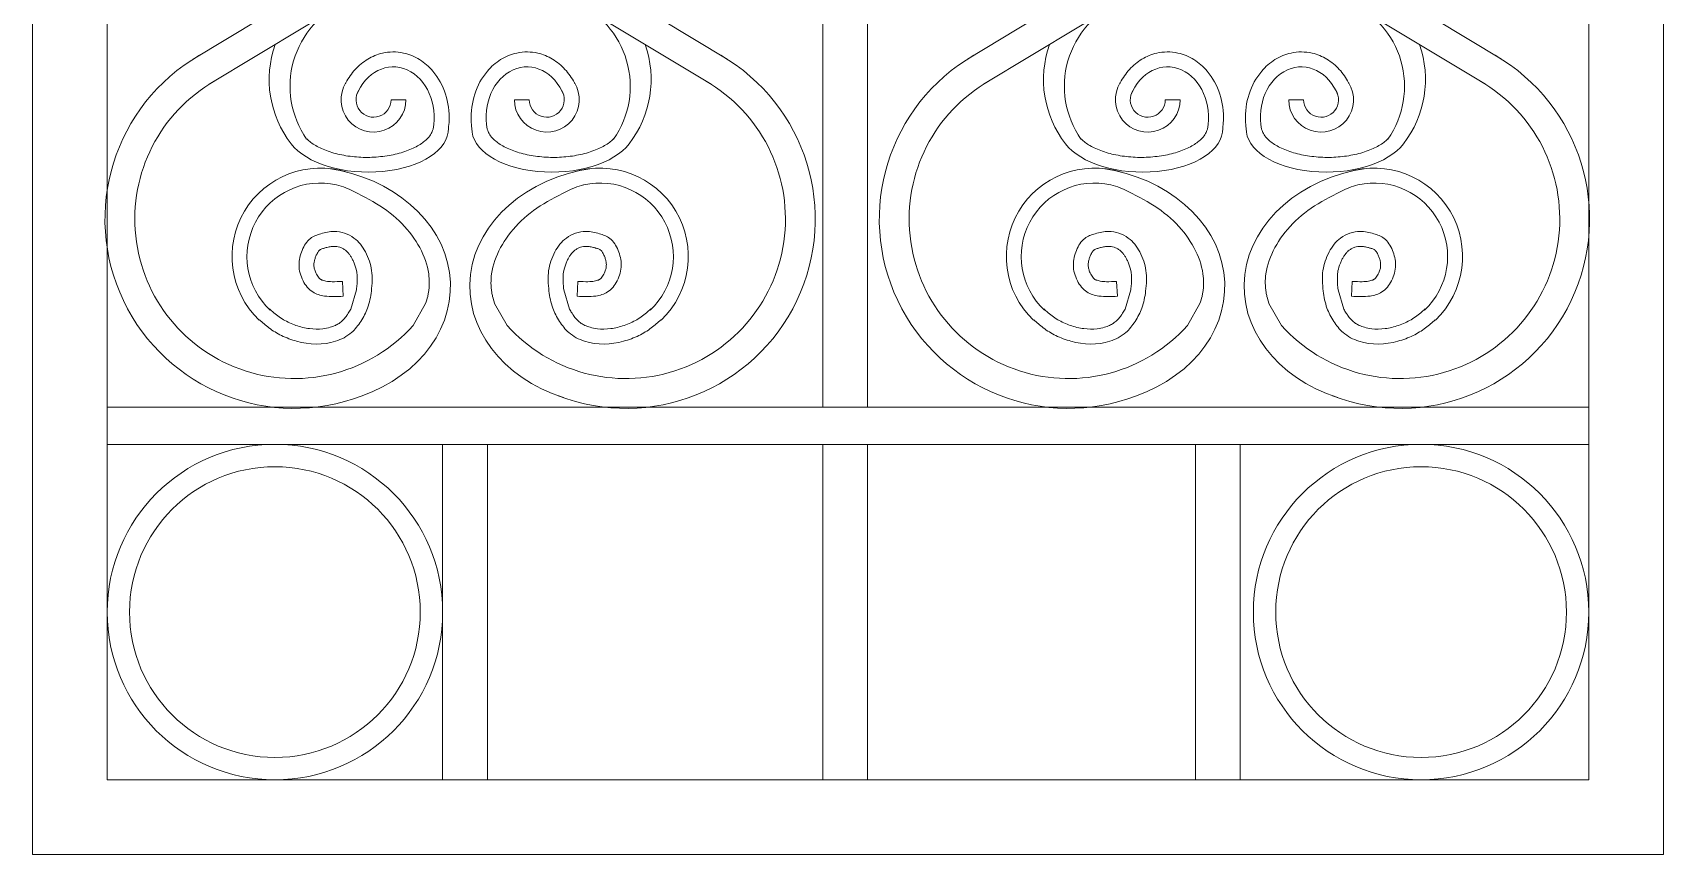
# Model space of a CAD drawing. Header units: millimetres. Extents: x -644 to 652, y 0 to 1491.
# Drawn here: x -315 to 0, y 0 to 158.7 of the extents above; entities that cross this region are included whole.
import ezdxf

# ---------------------------------------------------------------- set-up
doc = ezdxf.new("R2010")
doc.units = ezdxf.units.MM
doc.layers.add('ceco.net 171', color=7, linetype='Continuous')

msp = doc.modelspace()

# ---------------------------------------------------------------- linework, layer by layer
at = {"layer": 'ceco.net 171', "lineweight": 5}
for p, q in [((-14.4, 14.4), (-14.4, 1449.25)), ((0, 0), (0, 1449.25)), ((-315, 0), (-315, 1388.06)), ((-300.6, 14.4), (-300.6, 1388.06)), ((-162.36, 86.38), (-162.36, 318.24)), ((-153.72, 86.38), (-153.72, 318.24)), ((-283.97, 153.62), (-252.79, 172.47)), ((-180.86, 153.62), (-212.05, 172.47)), ((-134.41, 153.62), (-103.23, 172.47)), ((-31.3, 153.62), (-62.48, 172.47)), ((-280.9, 148.75), (-250.34, 167.18)), ((-183.94, 148.75), (-214.5, 167.18)), ((-131.33, 148.75), (-100.77, 167.18)), ((-34.37, 148.75), (-64.94, 167.18)), ((-245.77, 145.77), (-242.89, 145.77)), ((-219.06, 145.77), (-221.94, 145.77)), ((-96.21, 145.77), (-93.33, 145.77)), ((-69.5, 145.77), (-72.38, 145.77)), ((-255.17, 110.68), (-255.03, 107.8)), ((-209.66, 110.68), (-209.81, 107.8)), ((-105.61, 110.68), (-105.46, 107.8)), ((-60.1, 110.68), (-60.24, 107.8)), ((-252.45, 109.08), (-253.54, 105.34)), ((-212.39, 109.08), (-211.3, 105.34)), ((-102.88, 109.08), (-103.97, 105.34)), ((-62.83, 109.08), (-61.73, 105.34)), ((-241.49, 102.19), (-239.08, 106.42)), ((-223.34, 102.19), (-225.76, 106.42)), ((-91.93, 102.19), (-89.52, 106.42)), ((-73.78, 102.19), (-76.19, 106.42)), ((-300.6, 86.38), (-14.4, 86.38)), ((-300.6, 79.2), (-14.4, 79.2)), ((-235.8, 14.4), (-235.8, 79.2)), ((-227.16, 14.4), (-227.16, 79.2)), ((-162.36, 14.4), (-162.36, 79.2)), ((-153.72, 14.4), (-153.72, 79.2)), ((-90.36, 14.4), (-90.36, 79.2)), ((-81.72, 14.4), (-81.72, 79.2)), ((-300.6, 14.4), (-14.4, 14.4)), ((-315, 0), (0, 0))]:
    msp.add_line(p, q, dxfattribs=at)
for centre, radius in [((-268.2, 46.8), 32.4), ((-46.8, 46.8), 32.4), ((-268.2, 46.8), 28.08), ((-46.8, 46.8), 28.08)]:
    msp.add_circle(centre, radius, dxfattribs=at)
for centre, radius, start, end in [((-247.54, 148.37), 17.74, 112.7966, 215.031), ((-217.3, 148.37), 17.74, 324.969, 67.2034), ((-97.97, 148.37), 17.74, 112.7966, 215.031), ((-67.74, 148.37), 17.74, 324.969, 67.2034), ((-264.46, 122.71), 36.56, 120.0272, 290.9797), ((-249.13, 149.67), 20.18, 160.3912, 217.9327), ((-200.38, 122.71), 36.56, 249.0203, 59.9728), ((-215.71, 149.67), 20.18, 322.0673, 19.6088), ((-114.89, 122.71), 36.56, 120.0272, 290.9797), ((-99.56, 149.67), 20.18, 160.3912, 217.9327), ((-50.81, 122.71), 36.56, 249.0203, 59.9728), ((-66.14, 149.67), 20.18, 322.0673, 19.6088), ((-264.46, 122.71), 30.8, 119.9053, 318.2247), ((-249.15, 145.77), 6.26, 148.1695, 0), ((-200.38, 122.71), 30.8, 221.7753, 60.0947), ((-215.68, 145.77), 6.26, 180, 31.8305), ((-114.89, 122.71), 30.8, 119.9053, 318.2247), ((-99.59, 145.77), 6.26, 148.1695, 0), ((-50.81, 122.71), 30.8, 221.7753, 60.0947), ((-66.12, 145.77), 6.26, 180, 31.8305), ((-249.15, 145.77), 3.38, 146.6395, 0), ((-215.68, 145.77), 3.38, 180, 33.3605), ((-99.59, 145.77), 3.38, 146.6395, 0), ((-66.12, 145.77), 3.38, 180, 33.3605), ((-259.41, 115.5), 17.07, 72.4016, 226.0742), ((-205.42, 115.5), 17.07, 313.9258, 107.5984), ((-109.85, 115.5), 17.07, 72.4016, 226.0742), ((-55.86, 115.5), 17.07, 313.9258, 107.5984), ((-259.41, 115.5), 14.19, 77.2309, 226.9329), ((-205.42, 115.5), 14.19, 313.0671, 102.7691), ((-109.85, 115.5), 14.19, 77.2309, 226.9329), ((-55.86, 115.5), 14.19, 313.0671, 102.7691)]:
    msp.add_arc(centre, radius, start, end, dxfattribs=at)
for centre, major_axis, ratio, start_param, end_param in [((-245.32, 142.37), (-0.07, 9.76), 0.809333, 4.46848, 7.392493), ((-95.75, 142.37), (-0.07, 9.76), 0.809333, 4.46848, 7.392493), ((-250.44, 140.3), (15.75, -0.24), 0.540403, 3.533318, 6.304646), ((-100.87, 140.3), (15.75, -0.24), 0.540403, 3.533318, 6.304646), ((-263.02, 109.74), (28.73, 0), 0.80574, 5.123339, 7.67346), ((-113.45, 109.74), (28.73, 0), 0.80574, 5.123339, 7.67346)]:
    msp.add_ellipse(centre, major_axis=major_axis, ratio=ratio, start_param=start_param, end_param=end_param, dxfattribs=at)
at = {"layer": 'ceco.net 171', "lineweight": 5, "extrusion": (0, 0, -1)}
for centre, major_axis, ratio, start_param, end_param in [((-219.52, 142.37), (0.07, 9.76), 0.809333, 4.46848, 7.392493), ((-69.96, 142.37), (0.07, 9.76), 0.809333, 4.46848, 7.392493), ((-214.4, 140.3), (-15.75, -0.24), 0.540403, 3.533318, 6.304646), ((-64.83, 140.3), (-15.75, -0.24), 0.540403, 3.533318, 6.304646), ((-201.82, 109.74), (-28.73, 0), 0.80574, 5.091033, 7.67346), ((-52.25, 109.74), (-28.73, 0), 0.80574, 5.091033, 7.67346)]:
    msp.add_ellipse(centre, major_axis=major_axis, ratio=ratio, start_param=start_param, end_param=end_param, dxfattribs=at)
at = {"layer": 'ceco.net 171', "lineweight": 5}
for points, knots in [([(-245.4, 155.01), (-246.08, 155), (-246.77, 154.92), (-248.43, 154.54), (-249.39, 154.14), (-251.16, 153.08), (-251.97, 152.41), (-253.38, 150.88), (-253.98, 150.01), (-254.51, 149), (-254.55, 148.94), (-254.58, 148.87)], [6.283185, 6.283185, 6.283185, 6.283185, 6.461841, 6.461841, 6.730486, 6.730486, 6.99913, 6.99913, 7.267775, 7.267775, 7.286813, 7.286813, 7.286813, 7.286813]), ([(-234.68, 140.28), (-234.62, 140.75), (-234.57, 141.23), (-234.48, 143.45), (-234.71, 145.21), (-235.77, 148.49), (-236.6, 150.01), (-238.43, 152.17), (-239.29, 152.92), (-241.2, 154.12), (-242.25, 154.55), (-244.02, 154.94), (-244.71, 155.01), (-245.4, 155.01)], [4.532225, 4.532225, 4.532225, 4.532225, 4.65156, 4.65156, 5.083529, 5.083529, 5.515498, 5.515498, 5.808801, 5.808801, 6.102103, 6.102103, 6.283185, 6.283185, 6.283185, 6.283185]), ([(-230.15, 140.28), (-230.22, 140.75), (-230.26, 141.23), (-230.36, 143.45), (-230.12, 145.21), (-229.07, 148.49), (-228.24, 150.01), (-226.41, 152.17), (-225.55, 152.92), (-223.64, 154.12), (-222.59, 154.55), (-220.82, 154.94), (-220.12, 155.01), (-219.43, 155.01)], [4.532225, 4.532225, 4.532225, 4.532225, 4.65156, 4.65156, 5.083529, 5.083529, 5.515498, 5.515498, 5.808801, 5.808801, 6.102103, 6.102103, 6.283185, 6.283185, 6.283185, 6.283185]), ([(-219.43, 155.01), (-218.75, 155), (-218.07, 154.92), (-216.4, 154.54), (-215.44, 154.14), (-213.67, 153.08), (-212.87, 152.41), (-211.46, 150.88), (-210.85, 150.01), (-210.32, 149), (-210.29, 148.94), (-210.26, 148.87)], [6.283185, 6.283185, 6.283185, 6.283185, 6.461841, 6.461841, 6.730486, 6.730486, 6.99913, 6.99913, 7.267775, 7.267775, 7.286813, 7.286813, 7.286813, 7.286813]), ([(-95.84, 155.01), (-96.52, 155), (-97.2, 154.92), (-98.87, 154.54), (-99.83, 154.14), (-101.6, 153.08), (-102.4, 152.41), (-103.81, 150.88), (-104.42, 150.01), (-104.95, 149), (-104.98, 148.94), (-105.02, 148.87)], [6.283185, 6.283185, 6.283185, 6.283185, 6.461841, 6.461841, 6.730486, 6.730486, 6.99913, 6.99913, 7.267775, 7.267775, 7.286813, 7.286813, 7.286813, 7.286813]), ([(-85.12, 140.28), (-85.05, 140.75), (-85.01, 141.23), (-84.91, 143.45), (-85.15, 145.21), (-86.21, 148.49), (-87.03, 150.01), (-88.86, 152.17), (-89.72, 152.92), (-91.63, 154.12), (-92.68, 154.55), (-94.45, 154.94), (-95.15, 155.01), (-95.84, 155.01)], [4.532225, 4.532225, 4.532225, 4.532225, 4.65156, 4.65156, 5.083529, 5.083529, 5.515498, 5.515498, 5.808801, 5.808801, 6.102103, 6.102103, 6.283185, 6.283185, 6.283185, 6.283185]), ([(-80.59, 140.28), (-80.65, 140.75), (-80.7, 141.23), (-80.79, 143.45), (-80.56, 145.21), (-79.5, 148.49), (-78.67, 150.01), (-76.84, 152.17), (-75.98, 152.92), (-74.07, 154.12), (-73.02, 154.55), (-71.25, 154.94), (-70.56, 155.01), (-69.87, 155.01)], [4.532225, 4.532225, 4.532225, 4.532225, 4.65156, 4.65156, 5.083529, 5.083529, 5.515498, 5.515498, 5.808801, 5.808801, 6.102103, 6.102103, 6.283185, 6.283185, 6.283185, 6.283185]), ([(-69.87, 155.01), (-69.19, 155), (-68.5, 154.92), (-66.84, 154.54), (-65.88, 154.14), (-64.11, 153.08), (-63.3, 152.41), (-61.89, 150.88), (-61.29, 150.01), (-60.76, 149), (-60.72, 148.94), (-60.69, 148.87)], [6.283185, 6.283185, 6.283185, 6.283185, 6.461841, 6.461841, 6.730486, 6.730486, 6.99913, 6.99913, 7.267775, 7.267775, 7.286813, 7.286813, 7.286813, 7.286813]), ([(-262.06, 138.19), (-261.89, 138.02), (-261.69, 137.85), (-260.94, 137.26), (-260.27, 136.85), (-258.7, 136.1), (-257.8, 135.76), (-255.84, 135.2), (-254.78, 134.99), (-252.58, 134.7), (-251.45, 134.63), (-249.17, 134.64), (-248.04, 134.73), (-245.85, 135.03), (-244.8, 135.26), (-242.87, 135.83), (-241.98, 136.18), (-240.44, 136.94), (-239.79, 137.36), (-238.86, 138.12), (-238.54, 138.46), (-238.06, 139.09), (-237.91, 139.38), (-237.76, 139.79), (-237.73, 139.93), (-237.64, 140.07)], [6.793087, 6.793087, 6.793087, 6.793087, 6.89192, 6.89192, 7.134711, 7.134711, 7.377503, 7.377503, 7.620294, 7.620294, 7.863086, 7.863086, 8.105877, 8.105877, 8.348668, 8.348668, 8.59146, 8.59146, 8.834251, 8.834251, 9.032791, 9.032791, 9.231331, 9.231331, 9.352602, 9.352602, 9.352602, 9.352602]), ([(-202.78, 138.19), (-202.95, 138.02), (-203.14, 137.85), (-203.89, 137.26), (-204.56, 136.85), (-206.14, 136.1), (-207.04, 135.76), (-209, 135.2), (-210.05, 134.99), (-212.25, 134.7), (-213.39, 134.63), (-215.66, 134.64), (-216.8, 134.73), (-218.98, 135.03), (-220.03, 135.26), (-221.97, 135.83), (-222.85, 136.18), (-224.39, 136.94), (-225.04, 137.36), (-225.97, 138.12), (-226.3, 138.46), (-226.78, 139.09), (-226.93, 139.38), (-227.07, 139.79), (-227.11, 139.93), (-227.2, 140.07)], [6.793087, 6.793087, 6.793087, 6.793087, 6.89192, 6.89192, 7.134711, 7.134711, 7.377503, 7.377503, 7.620294, 7.620294, 7.863086, 7.863086, 8.105877, 8.105877, 8.348668, 8.348668, 8.59146, 8.59146, 8.834251, 8.834251, 9.032791, 9.032791, 9.231331, 9.231331, 9.352602, 9.352602, 9.352602, 9.352602]), ([(-112.49, 138.19), (-112.32, 138.02), (-112.13, 137.85), (-111.38, 137.26), (-110.71, 136.85), (-109.13, 136.1), (-108.23, 135.76), (-106.28, 135.2), (-105.22, 134.99), (-103.02, 134.7), (-101.88, 134.63), (-99.61, 134.64), (-98.47, 134.73), (-96.29, 135.03), (-95.24, 135.26), (-93.3, 135.83), (-92.42, 136.18), (-90.88, 136.94), (-90.23, 137.36), (-89.3, 138.12), (-88.97, 138.46), (-88.49, 139.09), (-88.34, 139.38), (-88.2, 139.79), (-88.16, 139.93), (-88.07, 140.07)], [6.793087, 6.793087, 6.793087, 6.793087, 6.89192, 6.89192, 7.134711, 7.134711, 7.377503, 7.377503, 7.620294, 7.620294, 7.863086, 7.863086, 8.105877, 8.105877, 8.348668, 8.348668, 8.59146, 8.59146, 8.834251, 8.834251, 9.032791, 9.032791, 9.231331, 9.231331, 9.352602, 9.352602, 9.352602, 9.352602]), ([(-53.21, 138.19), (-53.38, 138.02), (-53.58, 137.85), (-54.33, 137.26), (-55, 136.85), (-56.57, 136.1), (-57.47, 135.76), (-59.43, 135.2), (-60.49, 134.99), (-62.69, 134.7), (-63.82, 134.63), (-66.1, 134.64), (-67.23, 134.73), (-69.42, 135.03), (-70.47, 135.26), (-72.4, 135.83), (-73.29, 136.18), (-74.83, 136.94), (-75.48, 137.36), (-76.41, 138.12), (-76.74, 138.46), (-77.21, 139.09), (-77.36, 139.38), (-77.51, 139.79), (-77.54, 139.93), (-77.63, 140.07)], [6.793087, 6.793087, 6.793087, 6.793087, 6.89192, 6.89192, 7.134711, 7.134711, 7.377503, 7.377503, 7.620294, 7.620294, 7.863086, 7.863086, 8.105877, 8.105877, 8.348668, 8.348668, 8.59146, 8.59146, 8.834251, 8.834251, 9.032791, 9.032791, 9.231331, 9.231331, 9.352602, 9.352602, 9.352602, 9.352602]), ([(-238.53, 108.54), (-238.34, 109.72), (-238.32, 110.93), (-238.75, 113.87), (-239.35, 115.57), (-241.11, 118.84), (-242.27, 120.4), (-245.08, 123.27), (-246.74, 124.58), (-250.43, 126.81), (-252.41, 127.85), (-255.08, 129.02), (-255.67, 129.19), (-256.27, 129.35)], [6.283185, 6.283185, 6.283185, 6.283185, 6.470715, 6.470715, 6.734977, 6.734977, 6.999238, 6.999238, 7.2635, 7.2635, 7.527762, 7.527762, 7.597233, 7.597233, 7.597233, 7.597233]), ([(-226.3, 108.54), (-226.49, 109.72), (-226.52, 110.93), (-226.08, 113.87), (-225.48, 115.57), (-223.72, 118.84), (-222.56, 120.4), (-219.75, 123.27), (-218.1, 124.58), (-214.4, 126.81), (-212.42, 127.85), (-209.76, 129.02), (-209.16, 129.19), (-208.56, 129.35)], [6.283185, 6.283185, 6.283185, 6.283185, 6.470715, 6.470715, 6.734977, 6.734977, 6.999238, 6.999238, 7.2635, 7.2635, 7.527762, 7.527762, 7.597233, 7.597233, 7.597233, 7.597233]), ([(-88.97, 108.54), (-88.78, 109.72), (-88.75, 110.93), (-89.19, 113.87), (-89.79, 115.57), (-91.55, 118.84), (-92.71, 120.4), (-95.52, 123.27), (-97.17, 124.58), (-100.87, 126.81), (-102.85, 127.85), (-105.51, 129.02), (-106.11, 129.19), (-106.71, 129.35)], [6.283185, 6.283185, 6.283185, 6.283185, 6.470715, 6.470715, 6.734977, 6.734977, 6.999238, 6.999238, 7.2635, 7.2635, 7.527762, 7.527762, 7.597233, 7.597233, 7.597233, 7.597233]), ([(-76.74, 108.54), (-76.93, 109.72), (-76.95, 110.93), (-76.52, 113.87), (-75.92, 115.57), (-74.16, 118.84), (-73, 120.4), (-70.19, 123.27), (-68.53, 124.58), (-64.84, 126.81), (-62.86, 127.85), (-60.19, 129.02), (-59.6, 129.19), (-59, 129.35)], [6.283185, 6.283185, 6.283185, 6.283185, 6.470715, 6.470715, 6.734977, 6.734977, 6.999238, 6.999238, 7.2635, 7.2635, 7.527762, 7.527762, 7.597233, 7.597233, 7.597233, 7.597233]), ([(-252.45, 109.08), (-252.42, 109.26), (-252.4, 109.45), (-252.36, 109.81), (-252.35, 109.99), (-252.3, 110.52), (-252.29, 110.86), (-252.29, 111.49), (-252.3, 111.77), (-252.35, 112.27), (-252.38, 112.48), (-252.52, 113.2), (-252.67, 113.72), (-252.97, 114.44), (-253.07, 114.66), (-253.28, 115.06), (-253.38, 115.25), (-253.6, 115.6), (-253.71, 115.76), (-253.97, 116.1), (-254.11, 116.27), (-254.36, 116.52), (-254.47, 116.61), (-254.65, 116.75), (-254.72, 116.81), (-254.89, 116.92), (-254.98, 116.97), (-255.26, 117.11), (-255.46, 117.2), (-255.86, 117.32), (-256.05, 117.37), (-256.37, 117.42), (-256.5, 117.43), (-256.74, 117.44), (-256.85, 117.44), (-257.08, 117.43), (-257.2, 117.42), (-257.58, 117.38), (-257.86, 117.32), (-258.26, 117.22), (-258.36, 117.19), (-258.55, 117.13), (-258.63, 117.11), (-258.79, 117.06), (-258.86, 117.04), (-259.06, 116.97), (-259.18, 116.92), (-259.36, 116.84), (-259.43, 116.81), (-259.51, 116.76), (-259.54, 116.74), (-259.57, 116.72), (-259.58, 116.71), (-259.61, 116.69), (-259.62, 116.67), (-259.67, 116.62), (-259.71, 116.58), (-259.87, 116.39), (-260, 116.17), (-260.18, 115.8), (-260.22, 115.69), (-260.37, 115.35), (-260.44, 115.13), (-260.56, 114.7), (-260.6, 114.5), (-260.65, 114.18), (-260.65, 114.05), (-260.66, 113.82), (-260.66, 113.71), (-260.64, 113.49), (-260.62, 113.37), (-260.55, 113.02), (-260.48, 112.78), (-260.33, 112.38), (-260.26, 112.23), (-260.1, 111.93), (-260.01, 111.79), (-259.83, 111.53), (-259.74, 111.41), (-259.57, 111.24), (-259.49, 111.17), (-259.38, 111.09), (-259.34, 111.06), (-259.24, 111.01), (-259.19, 110.98), (-258.92, 110.87), (-258.65, 110.79), (-258.15, 110.7), (-257.95, 110.68), (-257.54, 110.64), (-257.33, 110.63), (-256.53, 110.61), (-255.89, 110.64), (-255.17, 110.68)], [39.40964, 39.40964, 39.40964, 39.40964, 40.263885, 40.263885, 41.11813, 41.11813, 42.826621, 42.826621, 44.415377, 44.415377, 45.682644, 45.682644, 48.730737, 48.730737, 50.027553, 50.027553, 51.202571, 51.202571, 52.377588, 52.377588, 53.886801, 53.886801, 54.92, 54.92, 55.697644, 55.697644, 56.475287, 56.475287, 58.030574, 58.030574, 59.400071, 59.400071, 60.375415, 60.375415, 61.213533, 61.213533, 62.051652, 62.051652, 63.727889, 63.727889, 64.280533, 64.280533, 64.707994, 64.707994, 65.135455, 65.135455, 65.990377, 65.990377, 66.748526, 66.748526, 67.248959, 67.248959, 67.632549, 67.632549, 68.01614, 68.01614, 68.78332, 68.78332, 70.650106, 70.650106, 71.353696, 71.353696, 72.760876, 72.760876, 74.187857, 74.187857, 75.172622, 75.172622, 76.054893, 76.054893, 76.937163, 76.937163, 78.701705, 78.701705, 79.831948, 79.831948, 80.962191, 80.962191, 82.190127, 82.190127, 83.285176, 83.285176, 84.004327, 84.004327, 84.723478, 84.723478, 86.746625, 86.746625, 87.89711, 87.89711, 89.047594, 89.047594, 92.020926, 92.020926, 92.020926, 92.020926]), ([(-212.39, 109.08), (-212.41, 109.26), (-212.44, 109.45), (-212.47, 109.81), (-212.49, 109.99), (-212.53, 110.52), (-212.55, 110.86), (-212.55, 111.49), (-212.53, 111.77), (-212.49, 112.27), (-212.46, 112.48), (-212.32, 113.2), (-212.16, 113.72), (-211.86, 114.44), (-211.77, 114.66), (-211.56, 115.06), (-211.45, 115.25), (-211.24, 115.6), (-211.13, 115.76), (-210.87, 116.1), (-210.72, 116.27), (-210.47, 116.52), (-210.37, 116.61), (-210.19, 116.75), (-210.11, 116.81), (-209.94, 116.92), (-209.85, 116.97), (-209.57, 117.11), (-209.37, 117.2), (-208.98, 117.32), (-208.79, 117.37), (-208.47, 117.42), (-208.34, 117.43), (-208.1, 117.44), (-207.99, 117.44), (-207.76, 117.43), (-207.64, 117.42), (-207.26, 117.38), (-206.98, 117.32), (-206.58, 117.22), (-206.47, 117.19), (-206.29, 117.13), (-206.2, 117.11), (-206.05, 117.06), (-205.98, 117.04), (-205.77, 116.97), (-205.66, 116.92), (-205.48, 116.84), (-205.41, 116.81), (-205.33, 116.76), (-205.3, 116.74), (-205.27, 116.72), (-205.26, 116.71), (-205.23, 116.69), (-205.21, 116.67), (-205.16, 116.62), (-205.12, 116.58), (-204.97, 116.39), (-204.84, 116.17), (-204.66, 115.8), (-204.61, 115.69), (-204.47, 115.35), (-204.39, 115.13), (-204.27, 114.7), (-204.23, 114.5), (-204.19, 114.18), (-204.18, 114.05), (-204.18, 113.82), (-204.18, 113.71), (-204.2, 113.49), (-204.22, 113.37), (-204.28, 113.02), (-204.35, 112.78), (-204.51, 112.38), (-204.58, 112.23), (-204.74, 111.93), (-204.82, 111.79), (-205, 111.53), (-205.1, 111.41), (-205.27, 111.24), (-205.34, 111.17), (-205.45, 111.09), (-205.49, 111.06), (-205.59, 111.01), (-205.65, 110.98), (-205.91, 110.87), (-206.18, 110.79), (-206.69, 110.7), (-206.88, 110.68), (-207.29, 110.64), (-207.5, 110.63), (-208.3, 110.61), (-208.95, 110.64), (-209.66, 110.68)], [39.40964, 39.40964, 39.40964, 39.40964, 40.263885, 40.263885, 41.11813, 41.11813, 42.826621, 42.826621, 44.415377, 44.415377, 45.682644, 45.682644, 48.730737, 48.730737, 50.027553, 50.027553, 51.202571, 51.202571, 52.377588, 52.377588, 53.886801, 53.886801, 54.92, 54.92, 55.697644, 55.697644, 56.475287, 56.475287, 58.030574, 58.030574, 59.400071, 59.400071, 60.375415, 60.375415, 61.213533, 61.213533, 62.051652, 62.051652, 63.727889, 63.727889, 64.280533, 64.280533, 64.707994, 64.707994, 65.135455, 65.135455, 65.990377, 65.990377, 66.748526, 66.748526, 67.248959, 67.248959, 67.632549, 67.632549, 68.01614, 68.01614, 68.78332, 68.78332, 70.650106, 70.650106, 71.353696, 71.353696, 72.760876, 72.760876, 74.187857, 74.187857, 75.172622, 75.172622, 76.054893, 76.054893, 76.937163, 76.937163, 78.701705, 78.701705, 79.831948, 79.831948, 80.962191, 80.962191, 82.190127, 82.190127, 83.285176, 83.285176, 84.004327, 84.004327, 84.723478, 84.723478, 86.746625, 86.746625, 87.89711, 87.89711, 89.047594, 89.047594, 92.020926, 92.020926, 92.020926, 92.020926]), ([(-102.88, 109.08), (-102.86, 109.26), (-102.84, 109.45), (-102.8, 109.81), (-102.78, 109.99), (-102.74, 110.52), (-102.73, 110.86), (-102.72, 111.49), (-102.74, 111.77), (-102.78, 112.27), (-102.81, 112.48), (-102.95, 113.2), (-103.11, 113.72), (-103.41, 114.44), (-103.51, 114.66), (-103.71, 115.06), (-103.82, 115.25), (-104.03, 115.6), (-104.14, 115.76), (-104.4, 116.1), (-104.55, 116.27), (-104.8, 116.52), (-104.9, 116.61), (-105.08, 116.75), (-105.16, 116.81), (-105.33, 116.92), (-105.42, 116.97), (-105.7, 117.11), (-105.9, 117.2), (-106.29, 117.32), (-106.48, 117.37), (-106.8, 117.42), (-106.93, 117.43), (-107.17, 117.44), (-107.28, 117.44), (-107.51, 117.43), (-107.63, 117.42), (-108.01, 117.38), (-108.29, 117.32), (-108.69, 117.22), (-108.8, 117.19), (-108.99, 117.13), (-109.07, 117.11), (-109.22, 117.06), (-109.29, 117.04), (-109.5, 116.97), (-109.61, 116.92), (-109.79, 116.84), (-109.86, 116.81), (-109.94, 116.76), (-109.97, 116.74), (-110, 116.72), (-110.01, 116.71), (-110.04, 116.69), (-110.06, 116.67), (-110.11, 116.62), (-110.15, 116.58), (-110.3, 116.39), (-110.44, 116.17), (-110.61, 115.8), (-110.66, 115.69), (-110.8, 115.35), (-110.88, 115.13), (-111, 114.7), (-111.04, 114.5), (-111.08, 114.18), (-111.09, 114.05), (-111.09, 113.82), (-111.09, 113.71), (-111.07, 113.49), (-111.05, 113.37), (-110.99, 113.02), (-110.92, 112.78), (-110.76, 112.38), (-110.69, 112.23), (-110.53, 111.93), (-110.45, 111.79), (-110.27, 111.53), (-110.17, 111.41), (-110, 111.24), (-109.93, 111.17), (-109.82, 111.09), (-109.78, 111.06), (-109.68, 111.01), (-109.62, 110.98), (-109.36, 110.87), (-109.09, 110.79), (-108.58, 110.7), (-108.39, 110.68), (-107.98, 110.64), (-107.77, 110.63), (-106.97, 110.61), (-106.32, 110.64), (-105.61, 110.68)], [39.40964, 39.40964, 39.40964, 39.40964, 40.263885, 40.263885, 41.11813, 41.11813, 42.826621, 42.826621, 44.415377, 44.415377, 45.682644, 45.682644, 48.730737, 48.730737, 50.027553, 50.027553, 51.202571, 51.202571, 52.377588, 52.377588, 53.886801, 53.886801, 54.92, 54.92, 55.697644, 55.697644, 56.475287, 56.475287, 58.030574, 58.030574, 59.400071, 59.400071, 60.375415, 60.375415, 61.213533, 61.213533, 62.051652, 62.051652, 63.727889, 63.727889, 64.280533, 64.280533, 64.707994, 64.707994, 65.135455, 65.135455, 65.990377, 65.990377, 66.748526, 66.748526, 67.248959, 67.248959, 67.632549, 67.632549, 68.01614, 68.01614, 68.78332, 68.78332, 70.650106, 70.650106, 71.353696, 71.353696, 72.760876, 72.760876, 74.187857, 74.187857, 75.172622, 75.172622, 76.054893, 76.054893, 76.937163, 76.937163, 78.701705, 78.701705, 79.831948, 79.831948, 80.962191, 80.962191, 82.190127, 82.190127, 83.285176, 83.285176, 84.004327, 84.004327, 84.723478, 84.723478, 86.746625, 86.746625, 87.89711, 87.89711, 89.047594, 89.047594, 92.020926, 92.020926, 92.020926, 92.020926]), ([(-62.83, 109.08), (-62.85, 109.26), (-62.87, 109.45), (-62.91, 109.81), (-62.93, 109.99), (-62.97, 110.52), (-62.98, 110.86), (-62.98, 111.49), (-62.97, 111.77), (-62.92, 112.27), (-62.89, 112.48), (-62.76, 113.2), (-62.6, 113.72), (-62.3, 114.44), (-62.2, 114.66), (-61.99, 115.06), (-61.89, 115.25), (-61.67, 115.6), (-61.56, 115.76), (-61.31, 116.1), (-61.16, 116.27), (-60.91, 116.52), (-60.8, 116.61), (-60.63, 116.75), (-60.55, 116.81), (-60.38, 116.92), (-60.29, 116.97), (-60.01, 117.11), (-59.81, 117.2), (-59.41, 117.32), (-59.23, 117.37), (-58.9, 117.42), (-58.77, 117.43), (-58.53, 117.44), (-58.42, 117.44), (-58.19, 117.43), (-58.07, 117.42), (-57.69, 117.38), (-57.42, 117.32), (-57.01, 117.22), (-56.91, 117.19), (-56.72, 117.13), (-56.64, 117.11), (-56.48, 117.06), (-56.41, 117.04), (-56.21, 116.97), (-56.09, 116.92), (-55.91, 116.84), (-55.84, 116.81), (-55.76, 116.76), (-55.74, 116.74), (-55.7, 116.72), (-55.69, 116.71), (-55.66, 116.69), (-55.65, 116.67), (-55.6, 116.62), (-55.56, 116.58), (-55.4, 116.39), (-55.27, 116.17), (-55.09, 115.8), (-55.05, 115.69), (-54.91, 115.35), (-54.83, 115.13), (-54.71, 114.7), (-54.67, 114.5), (-54.63, 114.18), (-54.62, 114.05), (-54.61, 113.82), (-54.62, 113.71), (-54.63, 113.49), (-54.65, 113.37), (-54.72, 113.02), (-54.79, 112.78), (-54.94, 112.38), (-55.01, 112.23), (-55.17, 111.93), (-55.26, 111.79), (-55.44, 111.53), (-55.53, 111.41), (-55.7, 111.24), (-55.78, 111.17), (-55.89, 111.09), (-55.93, 111.06), (-56.03, 111.01), (-56.08, 110.98), (-56.35, 110.87), (-56.62, 110.79), (-57.12, 110.7), (-57.32, 110.68), (-57.73, 110.64), (-57.94, 110.63), (-58.74, 110.61), (-59.38, 110.64), (-60.1, 110.68)], [39.40964, 39.40964, 39.40964, 39.40964, 40.263885, 40.263885, 41.11813, 41.11813, 42.826621, 42.826621, 44.415377, 44.415377, 45.682644, 45.682644, 48.730737, 48.730737, 50.027553, 50.027553, 51.202571, 51.202571, 52.377588, 52.377588, 53.886801, 53.886801, 54.92, 54.92, 55.697644, 55.697644, 56.475287, 56.475287, 58.030574, 58.030574, 59.400071, 59.400071, 60.375415, 60.375415, 61.213533, 61.213533, 62.051652, 62.051652, 63.727889, 63.727889, 64.280533, 64.280533, 64.707994, 64.707994, 65.135455, 65.135455, 65.990377, 65.990377, 66.748526, 66.748526, 67.248959, 67.248959, 67.632549, 67.632549, 68.01614, 68.01614, 68.78332, 68.78332, 70.650106, 70.650106, 71.353696, 71.353696, 72.760876, 72.760876, 74.187857, 74.187857, 75.172622, 75.172622, 76.054893, 76.054893, 76.937163, 76.937163, 78.701705, 78.701705, 79.831948, 79.831948, 80.962191, 80.962191, 82.190127, 82.190127, 83.285176, 83.285176, 84.004327, 84.004327, 84.723478, 84.723478, 86.746625, 86.746625, 87.89711, 87.89711, 89.047594, 89.047594, 92.020926, 92.020926, 92.020926, 92.020926]), ([(-239.08, 106.42), (-238.93, 106.87), (-238.8, 107.32), (-238.63, 108.03), (-238.58, 108.28), (-238.53, 108.54)], [6.1662406, 6.1662406, 6.1662406, 6.1662406, 6.2423348, 6.2423348, 6.2831853, 6.2831853, 6.2831853, 6.2831853]), ([(-225.76, 106.42), (-225.9, 106.87), (-226.04, 107.32), (-226.21, 108.03), (-226.26, 108.28), (-226.3, 108.54)], [6.1662406, 6.1662406, 6.1662406, 6.1662406, 6.2423348, 6.2423348, 6.2831853, 6.2831853, 6.2831853, 6.2831853]), ([(-89.52, 106.42), (-89.37, 106.87), (-89.23, 107.32), (-89.06, 108.03), (-89.01, 108.28), (-88.97, 108.54)], [6.1662406, 6.1662406, 6.1662406, 6.1662406, 6.2423348, 6.2423348, 6.2831853, 6.2831853, 6.2831853, 6.2831853]), ([(-76.19, 106.42), (-76.34, 106.87), (-76.47, 107.32), (-76.64, 108.03), (-76.69, 108.28), (-76.74, 108.54)], [6.1662406, 6.1662406, 6.1662406, 6.1662406, 6.2423348, 6.2423348, 6.2831853, 6.2831853, 6.2831853, 6.2831853]), ([(-269.27, 105.41), (-269.07, 105.23), (-268.87, 105.05), (-268.31, 104.55), (-267.96, 104.26), (-267.28, 103.75), (-266.92, 103.51), (-266.17, 103.07), (-265.77, 102.86), (-264.96, 102.49), (-264.55, 102.33), (-263.29, 101.89), (-262.4, 101.68), (-260.63, 101.45), (-259.76, 101.43), (-258.44, 101.58), (-257.97, 101.68), (-257.17, 101.91), (-256.83, 102.04), (-256.27, 102.3), (-256.03, 102.44), (-255.68, 102.67), (-255.55, 102.76), (-255.33, 102.94), (-255.25, 103.02), (-255.06, 103.19), (-254.97, 103.29), (-254.69, 103.59), (-254.51, 103.83), (-254.22, 104.23), (-254.12, 104.37), (-253.85, 104.8), (-253.68, 105.07), (-253.54, 105.34)], [0, 0, 0, 0, 1.123683, 1.123683, 3.371048, 3.371048, 5.618413, 5.618413, 7.865778, 7.865778, 10.113144, 10.113144, 14.607874, 14.607874, 19.102605, 19.102605, 21.78626, 21.78626, 23.843147, 23.843147, 25.512311, 25.512311, 26.580255, 26.580255, 27.424827, 27.424827, 28.2694, 28.2694, 29.958544, 29.958544, 30.86147, 30.86147, 32.479575, 32.479575, 32.479575, 32.479575]), ([(-195.57, 105.41), (-195.77, 105.23), (-195.96, 105.05), (-196.53, 104.55), (-196.88, 104.26), (-197.55, 103.75), (-197.91, 103.51), (-198.67, 103.07), (-199.06, 102.86), (-199.87, 102.49), (-200.29, 102.33), (-201.55, 101.89), (-202.44, 101.68), (-204.2, 101.45), (-205.08, 101.43), (-206.4, 101.58), (-206.87, 101.68), (-207.67, 101.91), (-208, 102.04), (-208.56, 102.3), (-208.8, 102.44), (-209.15, 102.67), (-209.28, 102.76), (-209.5, 102.94), (-209.59, 103.02), (-209.77, 103.19), (-209.86, 103.29), (-210.14, 103.59), (-210.33, 103.83), (-210.61, 104.23), (-210.71, 104.37), (-210.99, 104.8), (-211.15, 105.07), (-211.3, 105.34)], [0, 0, 0, 0, 1.123683, 1.123683, 3.371048, 3.371048, 5.618413, 5.618413, 7.865778, 7.865778, 10.113144, 10.113144, 14.607874, 14.607874, 19.102605, 19.102605, 21.78626, 21.78626, 23.843147, 23.843147, 25.512311, 25.512311, 26.580255, 26.580255, 27.424827, 27.424827, 28.2694, 28.2694, 29.958544, 29.958544, 30.86147, 30.86147, 32.479575, 32.479575, 32.479575, 32.479575]), ([(-119.7, 105.41), (-119.5, 105.23), (-119.31, 105.05), (-118.75, 104.55), (-118.39, 104.26), (-117.72, 103.75), (-117.36, 103.51), (-116.6, 103.07), (-116.21, 102.86), (-115.4, 102.49), (-114.99, 102.33), (-113.72, 101.89), (-112.83, 101.68), (-111.07, 101.45), (-110.19, 101.43), (-108.88, 101.58), (-108.4, 101.68), (-107.6, 101.91), (-107.27, 102.04), (-106.71, 102.3), (-106.47, 102.44), (-106.12, 102.67), (-105.99, 102.76), (-105.77, 102.94), (-105.68, 103.02), (-105.5, 103.19), (-105.41, 103.29), (-105.13, 103.59), (-104.94, 103.83), (-104.66, 104.23), (-104.56, 104.37), (-104.28, 104.8), (-104.12, 105.07), (-103.97, 105.34)], [0, 0, 0, 0, 1.123683, 1.123683, 3.371048, 3.371048, 5.618413, 5.618413, 7.865778, 7.865778, 10.113144, 10.113144, 14.607874, 14.607874, 19.102605, 19.102605, 21.78626, 21.78626, 23.843147, 23.843147, 25.512311, 25.512311, 26.580255, 26.580255, 27.424827, 27.424827, 28.2694, 28.2694, 29.958544, 29.958544, 30.86147, 30.86147, 32.479575, 32.479575, 32.479575, 32.479575]), ([(-46.01, 105.41), (-46.21, 105.23), (-46.4, 105.05), (-46.96, 104.55), (-47.31, 104.26), (-47.99, 103.75), (-48.35, 103.51), (-49.1, 103.07), (-49.5, 102.86), (-50.31, 102.49), (-50.72, 102.33), (-51.99, 101.89), (-52.87, 101.68), (-54.64, 101.45), (-55.51, 101.43), (-56.83, 101.58), (-57.3, 101.68), (-58.1, 101.91), (-58.44, 102.04), (-59, 102.3), (-59.24, 102.44), (-59.59, 102.67), (-59.72, 102.76), (-59.94, 102.94), (-60.02, 103.02), (-60.21, 103.19), (-60.3, 103.29), (-60.58, 103.59), (-60.76, 103.83), (-61.05, 104.23), (-61.15, 104.37), (-61.42, 104.8), (-61.59, 105.07), (-61.73, 105.34)], [0, 0, 0, 0, 1.123683, 1.123683, 3.371048, 3.371048, 5.618413, 5.618413, 7.865778, 7.865778, 10.113144, 10.113144, 14.607874, 14.607874, 19.102605, 19.102605, 21.78626, 21.78626, 23.843147, 23.843147, 25.512311, 25.512311, 26.580255, 26.580255, 27.424827, 27.424827, 28.2694, 28.2694, 29.958544, 29.958544, 30.86147, 30.86147, 32.479575, 32.479575, 32.479575, 32.479575])]:
    msp.add_open_spline(points, degree=3, knots=knots, dxfattribs=at)
for points in [[(-271.2, 103.27), (-269.35, 101.7), (-266.93, 100.23), (-264, 99.13), (-256.47, 99.12), (-253.41, 100.8), (-251.61, 102.95), (-250.29, 105.53), (-249.57, 108.82), (-249.51, 112.78), (-250.71, 116.37), (-252.93, 119.06), (-256.71, 120.32), (-259.34, 119.9), (-261.32, 119), (-262.94, 116.67), (-263.54, 113.85), (-262.76, 110.8), (-260.9, 108.64), (-258.62, 107.86), (-255.03, 107.8)], [(-193.64, 103.27), (-195.49, 101.7), (-197.9, 100.23), (-200.84, 99.13), (-208.37, 99.12), (-211.43, 100.8), (-213.22, 102.95), (-214.54, 105.53), (-215.26, 108.82), (-215.32, 112.78), (-214.12, 116.37), (-211.9, 119.06), (-208.13, 120.32), (-205.49, 119.9), (-203.52, 119), (-201.9, 116.67), (-201.3, 113.85), (-202.08, 110.8), (-203.93, 108.64), (-206.21, 107.86), (-209.81, 107.8)], [(-121.63, 103.27), (-119.78, 101.7), (-117.37, 100.23), (-114.43, 99.13), (-106.9, 99.12), (-103.85, 100.8), (-102.05, 102.95), (-100.73, 105.53), (-100.01, 108.82), (-99.95, 112.78), (-101.15, 116.37), (-103.37, 119.06), (-107.14, 120.32), (-109.78, 119.9), (-111.76, 119), (-113.37, 116.67), (-113.97, 113.85), (-113.19, 110.8), (-111.34, 108.64), (-109.06, 107.86), (-105.46, 107.8)], [(-44.07, 103.27), (-45.92, 101.7), (-48.34, 100.23), (-51.27, 99.13), (-58.8, 99.12), (-61.86, 100.8), (-63.66, 102.95), (-64.98, 105.53), (-65.7, 108.82), (-65.76, 112.78), (-64.56, 116.37), (-62.34, 119.06), (-58.56, 120.32), (-55.93, 119.9), (-53.95, 119), (-52.33, 116.67), (-51.73, 113.85), (-52.51, 110.8), (-54.37, 108.64), (-56.65, 107.86), (-60.24, 107.8)]]:
    msp.add_spline(points, degree=3, dxfattribs=at)

doc.saveas('drawing.dxf')
